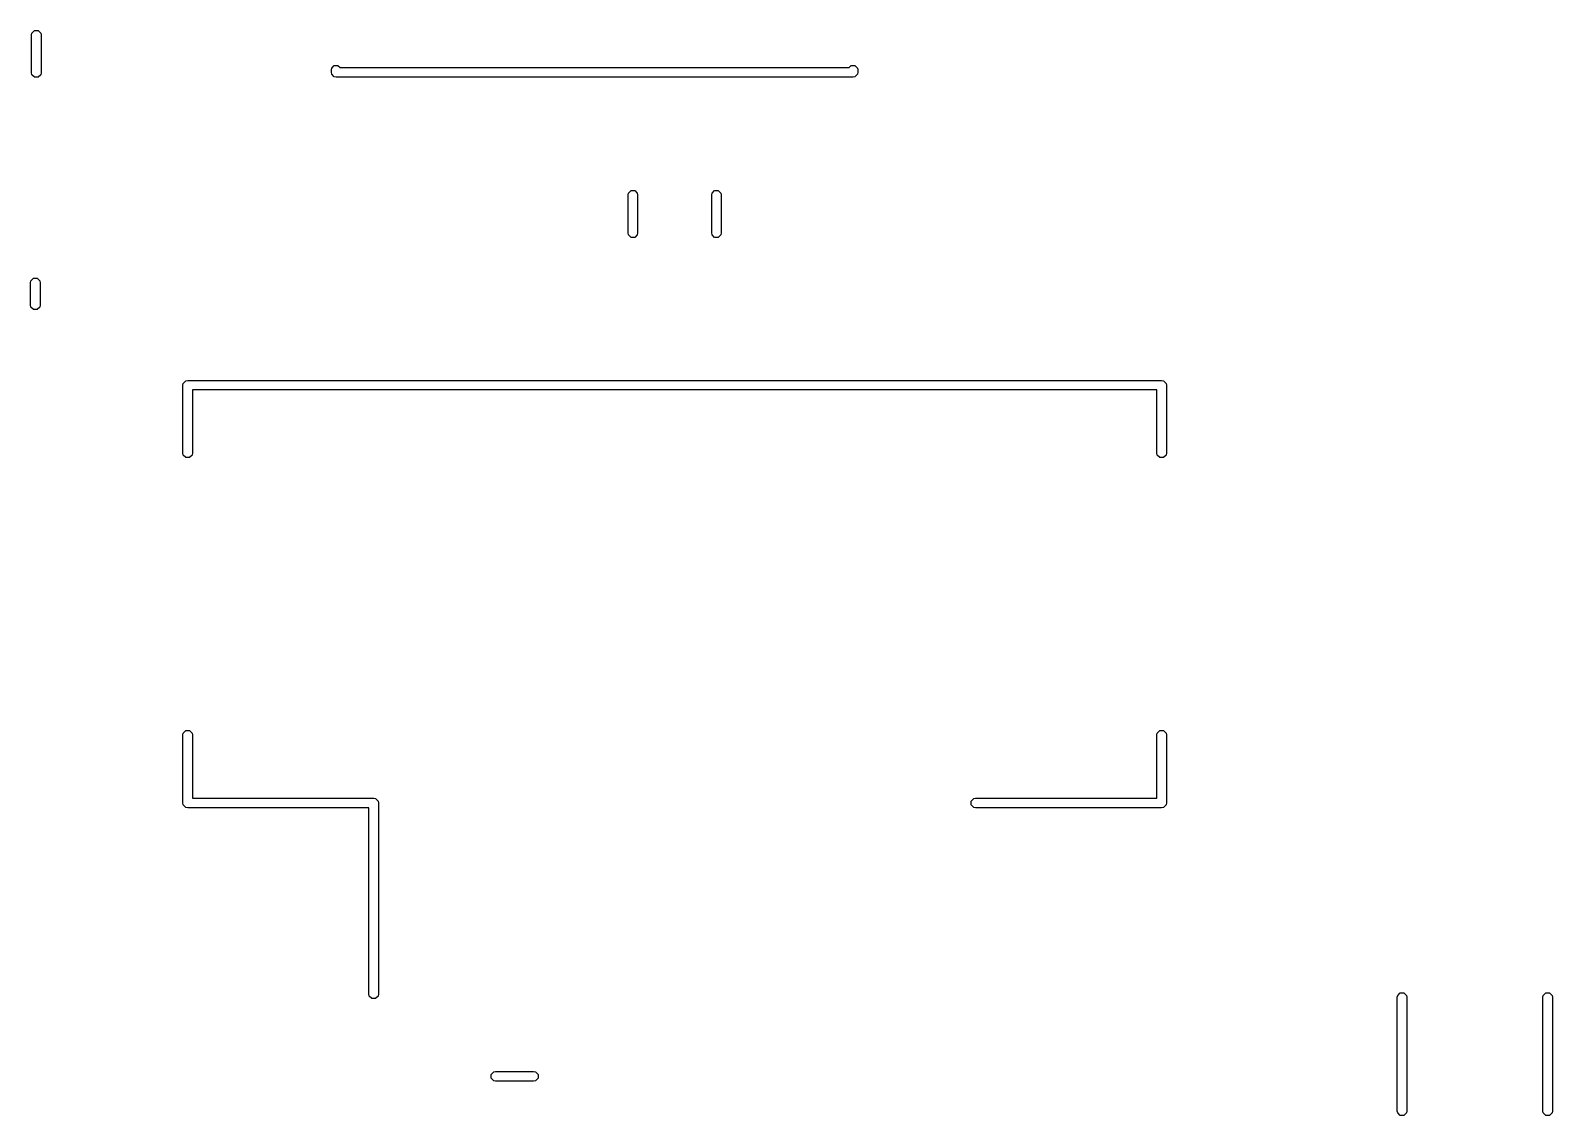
# Model space of a CAD drawing. Header units: millimetres. Extents: x 99.8 to 180.8, y -161.2 to -102.2.
# Drawn here: x 152.95 to 171.97, y -146.27 to -132.71 of the extents above; entities that cross this region are included whole.
import ezdxf

# ---------------------------------------------------------------- set-up
doc = ezdxf.new("R2010")
doc.units = ezdxf.units.MM
doc.layers.add('F.Silkscreen', color=254, linetype='CONTINUOUS', true_color=0xebdbb2)

msp = doc.modelspace()

# ---------------------------------------------------------------- linework, layer by layer
at = {"layer": 'F.Silkscreen', "linetype": 'CONTINUOUS'}
for p, q in [((152.9625, -132.762742), (152.967067, -132.739781)), ((152.967067, -132.739781), (152.999539, -132.707309)), ((152.999539, -132.707309), (153.045461, -132.707309)), ((153.045461, -132.707309), (153.077933, -132.739781)), ((153.077933, -132.739781), (153.0825, -132.762742)), ((152.9625, -133.237258), (152.9625, -132.762742)), ((153.0825, -132.762742), (153.0825, -133.237258)), ((152.967067, -133.260219), (152.9625, -133.237258)), ((152.999539, -133.292691), (152.967067, -133.260219)), ((153.045461, -133.292691), (152.999539, -133.292691)), ((153.077933, -133.260219), (153.045461, -133.292691)), ((153.0825, -133.237258), (153.077933, -133.260219)), ((156.71, -133.2), (156.714567, -133.177039)), ((156.71, -133.23), (156.71, -133.2)), ((156.714567, -133.252961), (156.71, -133.23)), ((156.714567, -133.177039), (156.747039, -133.144567)), ((156.747039, -133.285433), (156.714567, -133.252961)), ((156.747039, -133.144567), (156.792961, -133.144567)), ((156.77, -133.29), (156.747039, -133.285433)), ((163.23, -133.29), (156.77, -133.29)), ((156.792961, -133.144567), (156.818394, -133.17)), ((156.818394, -133.17), (163.181606, -133.17)), ((163.181606, -133.17), (163.207039, -133.144567)), ((163.207039, -133.144567), (163.252961, -133.144567)), ((163.252961, -133.285433), (163.23, -133.29)), ((163.252961, -133.144567), (163.285433, -133.177039)), ((163.285433, -133.252961), (163.252961, -133.285433)), ((163.285433, -133.177039), (163.29, -133.2)), ((163.29, -133.23), (163.285433, -133.252961)), ((163.29, -133.2), (163.29, -133.23)), ((160.4175, -134.762742), (160.422067, -134.739781)), ((160.4175, -135.237258), (160.4175, -134.762742)), ((160.422067, -134.739781), (160.454539, -134.707309)), ((160.454539, -134.707309), (160.500461, -134.707309)), ((160.500461, -134.707309), (160.532933, -134.739781)), ((160.532933, -134.739781), (160.5375, -134.762742)), ((160.5375, -134.762742), (160.5375, -135.237258)), ((161.4625, -134.762742), (161.467067, -134.739781)), ((161.4625, -135.237258), (161.4625, -134.762742)), ((161.467067, -134.739781), (161.499539, -134.707309)), ((161.499539, -134.707309), (161.545461, -134.707309)), ((161.545461, -134.707309), (161.577933, -134.739781)), ((161.577933, -134.739781), (161.5825, -134.762742)), ((161.5825, -134.762742), (161.5825, -135.237258)), ((160.422067, -135.260219), (160.4175, -135.237258)), ((160.454539, -135.292691), (160.422067, -135.260219)), ((160.500461, -135.292691), (160.454539, -135.292691)), ((160.532933, -135.260219), (160.500461, -135.292691)), ((160.5375, -135.237258), (160.532933, -135.260219)), ((161.467067, -135.260219), (161.4625, -135.237258)), ((161.499539, -135.292691), (161.467067, -135.260219)), ((161.545461, -135.292691), (161.499539, -135.292691)), ((161.577933, -135.260219), (161.545461, -135.292691)), ((161.5825, -135.237258), (161.577933, -135.260219)), ((152.95, -135.85942), (152.954567, -135.836459)), ((152.95, -136.14058), (152.95, -135.85942)), ((152.954567, -135.836459), (152.987039, -135.803987)), ((152.987039, -135.803987), (153.032961, -135.803987)), ((153.032961, -135.803987), (153.065433, -135.836459)), ((153.065433, -135.836459), (153.07, -135.85942)), ((153.07, -135.85942), (153.07, -136.14058)), ((152.954567, -136.163541), (152.95, -136.14058)), ((152.987039, -136.196013), (152.954567, -136.163541)), ((153.065433, -136.163541), (153.032961, -136.196013)), ((153.07, -136.14058), (153.065433, -136.163541)), ((153.032961, -136.196013), (152.987039, -136.196013)), ((154.855, -137.14), (154.859567, -137.117039)), ((154.859567, -137.117039), (154.892039, -137.084567)), ((154.892039, -137.084567), (154.915, -137.08)), ((154.915, -137.08), (167.085, -137.08)), ((167.085, -137.08), (167.107961, -137.084567)), ((167.107961, -137.084567), (167.140433, -137.117039)), ((167.140433, -137.117039), (167.145, -137.14)), ((154.855, -137.99), (154.855, -137.14)), ((167.025, -137.2), (154.975, -137.2)), ((154.975, -137.2), (154.975, -137.99)), ((167.025, -137.99), (167.025, -137.2)), ((167.145, -137.14), (167.145, -137.99)), ((154.859567, -138.012961), (154.855, -137.99)), ((154.892039, -138.045433), (154.859567, -138.012961)), ((154.937961, -138.045433), (154.892039, -138.045433)), ((154.970433, -138.012961), (154.937961, -138.045433)), ((154.975, -137.99), (154.970433, -138.012961)), ((167.029567, -138.012961), (167.025, -137.99)), ((167.062039, -138.045433), (167.029567, -138.012961)), ((167.107961, -138.045433), (167.062039, -138.045433)), ((167.140433, -138.012961), (167.107961, -138.045433)), ((167.145, -137.99), (167.140433, -138.012961)), ((154.855, -141.51), (154.859567, -141.487039)), ((154.859567, -141.487039), (154.892039, -141.454567)), ((154.892039, -141.454567), (154.937961, -141.454567)), ((154.937961, -141.454567), (154.970433, -141.487039)), ((154.970433, -141.487039), (154.975, -141.51)), ((167.025, -141.51), (167.029567, -141.487039)), ((167.029567, -141.487039), (167.062039, -141.454567)), ((167.062039, -141.454567), (167.107961, -141.454567)), ((167.107961, -141.454567), (167.140433, -141.487039)), ((167.140433, -141.487039), (167.145, -141.51)), ((154.855, -142.36), (154.855, -141.51)), ((154.975, -141.51), (154.975, -142.3)), ((167.025, -142.3), (167.025, -141.51)), ((167.145, -141.51), (167.145, -142.36)), ((154.859567, -142.382961), (154.855, -142.36)), ((154.892039, -142.415433), (154.859567, -142.382961)), ((154.915, -142.42), (154.892039, -142.415433)), ((157.18, -142.42), (154.915, -142.42)), ((154.975, -142.3), (157.24, -142.3)), ((157.18, -144.75), (157.18, -142.42)), ((157.24, -142.3), (157.262961, -142.304567)), ((157.262961, -142.304567), (157.295433, -142.337039)), ((157.295433, -142.337039), (157.3, -142.36)), ((157.3, -142.36), (157.3, -144.75)), ((164.704567, -142.337039), (164.737039, -142.304567)), ((164.704567, -142.382961), (164.704567, -142.337039)), ((164.737039, -142.415433), (164.704567, -142.382961)), ((164.737039, -142.304567), (164.76, -142.3)), ((164.76, -142.42), (164.737039, -142.415433)), ((164.76, -142.3), (167.025, -142.3)), ((167.085, -142.42), (164.76, -142.42)), ((167.107961, -142.415433), (167.085, -142.42)), ((167.140433, -142.382961), (167.107961, -142.415433)), ((167.145, -142.36), (167.140433, -142.382961)), ((170.034567, -144.765787), (170.067039, -144.733315)), ((170.067039, -144.733315), (170.112961, -144.733315)), ((170.112961, -144.733315), (170.145433, -144.765787)), ((171.854567, -144.765787), (171.887039, -144.733315)), ((171.887039, -144.733315), (171.932961, -144.733315)), ((171.932961, -144.733315), (171.965433, -144.765787)), ((157.184567, -144.772961), (157.18, -144.75)), ((157.217039, -144.805433), (157.184567, -144.772961)), ((157.262961, -144.805433), (157.217039, -144.805433)), ((157.295433, -144.772961), (157.262961, -144.805433)), ((157.3, -144.75), (157.295433, -144.772961)), ((170.03, -144.788748), (170.034567, -144.765787)), ((170.03, -146.211252), (170.03, -144.788748)), ((170.145433, -144.765787), (170.15, -144.788748)), ((170.15, -144.788748), (170.15, -146.211252)), ((171.85, -144.788748), (171.854567, -144.765787)), ((171.85, -146.211252), (171.85, -144.788748)), ((171.965433, -144.765787), (171.97, -144.788748)), ((171.97, -144.788748), (171.97, -146.211252)), ((158.707309, -145.754539), (158.739781, -145.722067)), ((158.707309, -145.800461), (158.707309, -145.754539)), ((158.739781, -145.832933), (158.707309, -145.800461)), ((158.739781, -145.722067), (158.762742, -145.7175)), ((158.762742, -145.8375), (158.739781, -145.832933)), ((158.762742, -145.7175), (159.237258, -145.7175)), ((159.237258, -145.8375), (158.762742, -145.8375)), ((159.237258, -145.7175), (159.260219, -145.722067)), ((159.260219, -145.832933), (159.237258, -145.8375)), ((159.260219, -145.722067), (159.292691, -145.754539)), ((159.292691, -145.800461), (159.260219, -145.832933)), ((159.292691, -145.754539), (159.292691, -145.800461)), ((170.034567, -146.234213), (170.03, -146.211252)), ((170.067039, -146.266685), (170.034567, -146.234213)), ((170.145433, -146.234213), (170.112961, -146.266685)), ((170.15, -146.211252), (170.145433, -146.234213)), ((171.854567, -146.234213), (171.85, -146.211252)), ((171.887039, -146.266685), (171.854567, -146.234213)), ((171.965433, -146.234213), (171.932961, -146.266685)), ((171.97, -146.211252), (171.965433, -146.234213)), ((170.112961, -146.266685), (170.067039, -146.266685)), ((171.932961, -146.266685), (171.887039, -146.266685))]:
    msp.add_line(p, q, dxfattribs=at)

doc.saveas('drawing.dxf')
